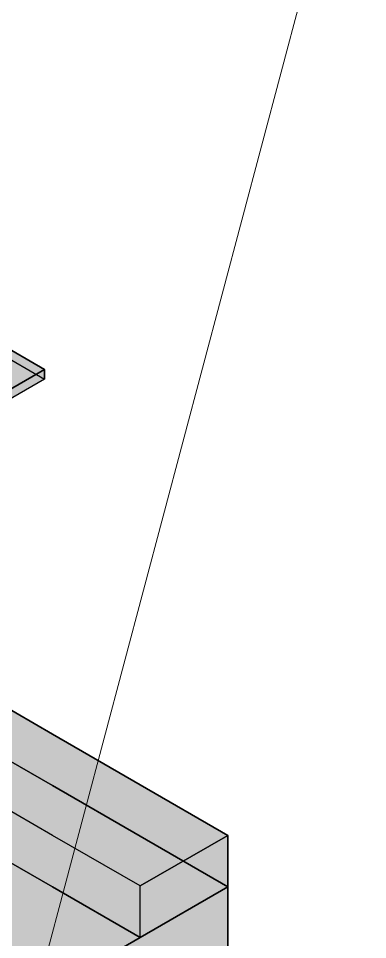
# Model space of a CAD drawing. Header units: metres. Extents: x 0 to 28.4, y 0 to 5.9.
# Drawn here: x 26.1019 to 26.2743, y 4.5685 to 5.0234 of the extents above; entities that cross this region are included whole.
import ezdxf

# ---------------------------------------------------------------- set-up
doc = ezdxf.new("R2010")
doc.units = ezdxf.units.M
doc.header["$LTSCALE"] = 0.25
doc.layers.add('ISO-ARISTAS', color=8, linetype='CONTINUOUS')
doc.layers.add('ISO-CONCRETO-SUP', color=254, linetype='CONTINUOUS', true_color=0xe8e8e8)
doc.layers.add('LLAMADAS', color=30, linetype='CONTINUOUS', lineweight=18)

msp = doc.modelspace()

# ---------------------------------------------------------------- linework, layer by layer
at = {"layer": 'ISO-ARISTAS', "color": 250}
for p, q in [((26.11476, 4.85011), (26.02841, 4.89996)), ((26.02841, 4.89996), (26.11476, 4.85011)), ((26.02841, 4.8952), (26.11476, 4.84535)), ((26.02841, 4.8952), (26.11476, 4.84535)), ((26.11476, 4.85011), (26.09276, 4.83741)), ((26.09276, 4.83741), (26.11476, 4.85011)), ((26.11476, 4.84535), (26.11476, 4.85011)), ((26.11476, 4.85011), (26.11476, 4.84535)), ((26.11476, 4.84535), (26.09276, 4.83265)), ((26.11476, 4.84535), (26.09276, 4.83265)), ((26.11865, 4.67), (26.07535, 4.695)), ((26.07535, 4.695), (26.11865, 4.67)), ((26.11865, 4.6446), (26.07535, 4.6696)), ((26.07535, 4.6696), (26.11865, 4.6446)), ((26.07535, 4.6696), (26.11865, 4.6446)), ((26.07535, 4.6696), (26.11865, 4.6446)), ((26.16195, 4.645), (26.11865, 4.67)), ((26.11865, 4.67), (26.16195, 4.645)), ((26.11865, 4.62), (26.07535, 4.645)), ((26.11865, 4.62), (26.07535, 4.645)), ((26.20526, 4.62), (26.16195, 4.645)), ((26.16195, 4.645), (26.20526, 4.62)), ((26.16195, 4.6196), (26.11865, 4.6446)), ((26.11865, 4.6446), (26.16195, 4.6196)), ((26.11865, 4.6446), (26.16195, 4.6196)), ((26.11865, 4.6446), (26.16195, 4.6196)), ((26.11865, 4.5946), (26.07535, 4.6196)), ((26.07535, 4.6196), (26.11865, 4.5946)), ((26.16195, 4.595), (26.11865, 4.62)), ((26.16195, 4.595), (26.11865, 4.62)), ((26.20526, 4.62), (26.16195, 4.595)), ((26.16195, 4.595), (26.20526, 4.62)), ((26.20526, 4.5946), (26.16195, 4.6196)), ((26.16195, 4.6196), (26.20526, 4.5946)), ((26.16195, 4.6196), (26.20526, 4.5946)), ((26.16195, 4.6196), (26.20526, 4.5946)), ((26.20526, 4.5946), (26.20526, 4.62)), ((26.20526, 4.62), (26.20526, 4.5946)), ((26.16195, 4.5696), (26.11865, 4.5946)), ((26.11865, 4.5946), (26.16195, 4.5696)), ((26.16195, 4.5696), (26.16195, 4.595)), ((26.16195, 4.5696), (26.16195, 4.595)), ((26.20526, 4.5946), (26.16195, 4.5696)), ((26.20526, 4.5946), (26.16195, 4.5696)), ((26.16195, 4.5696), (26.20526, 4.5946)), ((26.20526, 4.5946), (26.16195, 4.5696)), ((26.20526, 4.54714), (26.20526, 4.5946)), ((26.20526, 4.5946), (26.20526, 4.54714)), ((26.16195, 4.5696), (26.11865, 4.5446)), ((26.11865, 4.5446), (26.16195, 4.5696))]:
    msp.add_line(p, q, dxfattribs=at)
at = {"layer": 'ISO-CONCRETO-SUP', "true_color": 0x525d6b}
for points in [[(26.02841, 4.89996), (26.11476, 4.85011), (26.00642, 4.88726), (26.09276, 4.83741)], [(26.02841, 4.8952), (26.11476, 4.84535), (26.00642, 4.8825), (26.09276, 4.83265)]]:
    msp.add_solid(points, dxfattribs=at)
at = {"layer": 'ISO-CONCRETO-SUP', "true_color": 0x4a5461}
msp.add_solid([(26.02841, 4.8952), (26.11476, 4.84535), (26.02841, 4.89996), (26.11476, 4.85011)], dxfattribs=at)
at = {"layer": 'ISO-CONCRETO-SUP', "true_color": 0x424b57}
msp.add_solid([(26.11476, 4.84535), (26.09276, 4.83265), (26.11476, 4.85011), (26.09276, 4.83741)], dxfattribs=at)
at = {"layer": 'ISO-CONCRETO-SUP', "true_color": 0xb8b8b3}
for points in [[(26.07535, 4.695), (26.11865, 4.67), (26.03205, 4.67), (26.07535, 4.645)], [(26.07535, 4.6696), (26.11865, 4.6446), (26.03205, 4.6446), (26.07535, 4.6196)], [(26.07535, 4.6696), (26.11865, 4.6446), (26.03205, 4.6446), (26.07535, 4.6196)], [(26.11865, 4.67), (26.16195, 4.645), (26.07535, 4.645), (26.11865, 4.62)], [(26.16195, 4.645), (26.20526, 4.62), (26.11865, 4.62), (26.16195, 4.595)], [(26.11865, 4.6446), (26.16195, 4.6196), (26.07535, 4.6196), (26.11865, 4.5946)], [(26.11865, 4.6446), (26.16195, 4.6196), (26.07535, 4.6196), (26.11865, 4.5946)], [(26.07535, 4.6196), (26.11865, 4.5946), (26.03205, 4.5946), (26.07535, 4.5696)], [(26.16195, 4.6196), (26.20526, 4.5946), (26.11865, 4.5946), (26.16195, 4.5696)], [(26.16195, 4.6196), (26.20526, 4.5946), (26.11865, 4.5946), (26.16195, 4.5696)], [(26.11865, 4.5946), (26.16195, 4.5696), (26.07535, 4.5696), (26.11865, 4.5446)]]:
    msp.add_solid(points, dxfattribs=at)
at = {"layer": 'ISO-CONCRETO-SUP', "true_color": 0xa6a6a2}
for points in [[(26.07535, 4.6696), (26.11865, 4.6446), (26.07535, 4.695), (26.11865, 4.67)], [(26.07535, 4.62214), (26.11865, 4.59714), (26.07535, 4.6696), (26.11865, 4.6446)], [(26.11865, 4.6446), (26.16195, 4.6196), (26.11865, 4.67), (26.16195, 4.645)], [(26.07535, 4.6196), (26.11865, 4.5946), (26.07535, 4.645), (26.11865, 4.62)], [(26.16195, 4.6196), (26.20526, 4.5946), (26.16195, 4.645), (26.20526, 4.62)], [(26.11865, 4.59714), (26.16195, 4.57214), (26.11865, 4.6446), (26.16195, 4.6196)], [(26.07535, 4.57468), (26.11865, 4.54968), (26.07535, 4.62214), (26.11865, 4.59714)], [(26.11865, 4.5946), (26.16195, 4.5696), (26.11865, 4.62), (26.16195, 4.595)], [(26.16195, 4.57214), (26.20526, 4.54714), (26.16195, 4.6196), (26.20526, 4.5946)], [(26.11865, 4.54968), (26.16195, 4.52468), (26.11865, 4.59714), (26.16195, 4.57214)], [(26.07535, 4.52722), (26.11865, 4.50222), (26.07535, 4.57468), (26.11865, 4.54968)], [(26.16195, 4.52468), (26.20526, 4.49968), (26.16195, 4.57214), (26.20526, 4.54714)], [(26.07535, 4.52214), (26.11865, 4.49714), (26.07535, 4.5696), (26.11865, 4.5446)]]:
    msp.add_solid(points, dxfattribs=at)
at = {"layer": 'ISO-CONCRETO-SUP', "true_color": 0x949491}
for points in [[(26.20526, 4.5946), (26.16195, 4.5696), (26.20526, 4.62), (26.16195, 4.595)], [(26.20526, 4.54714), (26.16195, 4.52214), (26.20526, 4.5946), (26.16195, 4.5696)], [(26.16195, 4.52214), (26.11865, 4.49714), (26.16195, 4.5696), (26.11865, 4.5446)]]:
    msp.add_solid(points, dxfattribs=at)
at = {"layer": 'LLAMADAS'}
msp.add_line((26.36, 5.48), (25.94545, 3.92), dxfattribs=at)

doc.saveas('drawing.dxf')
